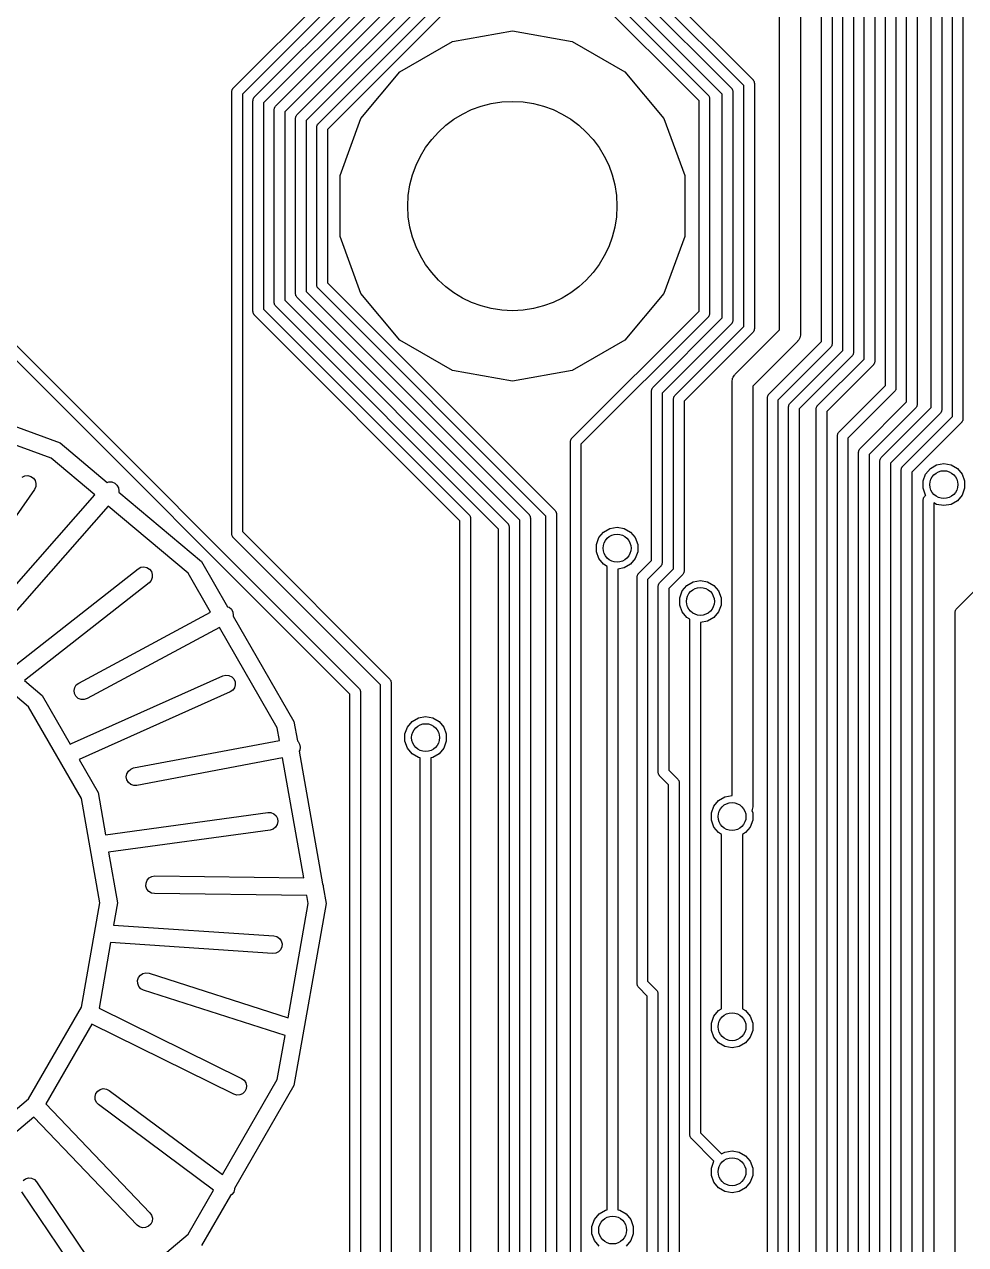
# Model space of a CAD drawing. Extents: x 0 to 100, y -163 to 0.
# Drawn here: x 40.5 to 54, y -67.39 to -49.9 of the extents above; entities that cross this region are included whole.
import ezdxf

# ---------------------------------------------------------------- set-up
doc = ezdxf.new("R2010")
doc.units = 0
doc.header["$MEASUREMENT"] = 0
doc.layers.add('BLACK', color=7, linetype='CONTINUOUS')

msp = doc.modelspace()

# ---------------------------------------------------------------- linework, layer by layer
at = {"layer": 'Black'}
for p, q in [((52.2398, -54.5688), (52.2398, -20.6536)), ((52.3922, -20.6852), (52.3922, -54.6004)), ((52.5449, -54.6953), (52.5449, -20.7801)), ((52.6973, -20.8117), (52.6973, -54.7269)), ((52.85, -55.075), (52.85, -20.9066)), ((53.0024, -20.9382), (53.0024, -55.1066)), ((51.9347, -54.4423), (51.9347, -21.1049)), ((52.0871, -21.0733), (52.0871, -54.4739)), ((53.1551, -55.3086), (53.1551, -21.3495)), ((53.3075, -21.3811), (53.3075, -55.3402)), ((53.5058, -55.3895), (53.5058, -24.7821)), ((53.6582, -24.8137), (53.6582, -55.4211)), ((53.811, -55.5159), (53.811, -35.756)), ((53.9634, -35.7876), (53.9634, -55.5475)), ((51.332, -54.2753), (51.332, -47.4112)), ((51.632, -47.4112), (51.632, -54.3374)), ((43.4968, -50.8098), (46.325, -47.9816)), ((46.4551, -48.0671), (43.6269, -50.8953)), ((43.8019, -50.9363), (46.7634, -47.9748)), ((46.8935, -48.0603), (43.932, -51.0218)), ((44.107, -51.0628), (47.0685, -48.1013)), ((47.1986, -48.1868), (44.2371, -51.1483)), ((44.4121, -51.1893), (47.3736, -48.2278)), ((47.5037, -48.3133), (44.5422, -51.2748)), ((44.7172, -51.3158), (47.6787, -48.3543)), ((47.8088, -48.4398), (44.8473, -51.4013)), ((48.1362, -48.7376), (50.3072, -50.9086)), ((50.5115, -50.8969), (48.3377, -48.7231)), ((48.4678, -48.6376), (50.6416, -50.8114)), ((50.8184, -50.7721), (48.7687, -48.7224)), ((48.8988, -48.6369), (50.9485, -50.6866)), ((50.1771, -50.9941), (48.0061, -48.8231)), ((35.1945, -49.3063), (45.2981, -59.4099)), ((45.168, -59.4954), (35.0836, -49.4109)), ((46.6417, -50.1418), (47.5, -49.9904)), ((47.5, -49.9904), (48.3583, -50.1418)), ((45.8869, -50.5776), (46.6417, -50.1418)), ((48.3583, -50.1418), (49.1131, -50.5776)), ((45.3267, -51.2452), (45.8869, -50.5776)), ((49.1131, -50.5776), (49.6733, -51.2452)), ((50.9485, -50.6866), (50.9504, -50.6894)), ((50.9504, -50.6894), (50.953, -50.6915)), ((50.953, -50.6915), (50.958, -50.7001)), ((50.958, -50.7001), (50.9637, -50.7083)), ((50.9637, -50.7083), (50.9645, -50.7115)), ((50.9645, -50.7115), (50.9662, -50.7144)), ((50.9662, -50.7144), (50.9679, -50.7242)), ((50.9679, -50.7242), (50.9705, -50.7339)), ((43.4745, -50.8637), (43.4751, -50.8604)), ((43.4745, -57.1971), (43.4745, -50.8637)), ((43.4748, -50.8571), (43.4774, -50.8474)), ((43.4751, -50.8604), (43.4748, -50.8571)), ((43.4774, -50.8474), (43.4791, -50.8376)), ((43.4791, -50.8376), (43.4808, -50.8347)), ((43.4808, -50.8347), (43.4816, -50.8315)), ((43.4816, -50.8315), (43.4874, -50.8233)), ((43.4874, -50.8233), (43.4923, -50.8147)), ((43.4923, -50.8147), (43.4949, -50.8126)), ((43.4949, -50.8126), (43.4968, -50.8098)), ((43.6269, -50.8953), (43.6269, -57.1655)), ((50.5115, -54.1032), (50.5115, -50.8969)), ((50.6416, -50.8114), (50.6435, -50.8142)), ((50.6435, -50.8142), (50.6461, -50.8163)), ((50.6461, -50.8163), (50.651, -50.8249)), ((50.651, -50.8249), (50.6568, -50.8331)), ((50.6568, -50.8331), (50.6576, -50.8363)), ((50.6576, -50.8363), (50.6593, -50.8392)), ((50.6593, -50.8392), (50.661, -50.849)), ((50.661, -50.849), (50.6636, -50.8587)), ((50.6636, -50.8587), (50.6633, -50.862)), ((50.6633, -50.862), (50.6639, -50.8653)), ((50.6639, -50.8653), (50.6639, -54.1348)), ((50.8184, -54.2279), (50.8184, -50.7721)), ((50.9705, -50.7339), (50.9702, -50.7372)), ((50.9702, -50.7372), (50.9708, -50.7405)), ((50.9708, -50.7405), (50.9708, -54.2595)), ((43.7796, -50.9902), (43.7802, -50.9869)), ((43.7796, -54.0098), (43.7796, -50.9902)), ((43.7799, -50.9836), (43.7825, -50.9739)), ((43.7802, -50.9869), (43.7799, -50.9836)), ((43.7825, -50.9739), (43.7842, -50.9641)), ((43.7842, -50.9641), (43.7859, -50.9612)), ((43.7859, -50.9612), (43.7867, -50.958)), ((43.7867, -50.958), (43.7925, -50.9498)), ((43.7925, -50.9498), (43.7974, -50.9412)), ((43.7974, -50.9412), (43.8, -50.9391)), ((43.8, -50.9391), (43.8019, -50.9363)), ((43.932, -51.0218), (43.932, -53.9782)), ((44.0918, -51.0845), (44.0976, -51.0763)), ((44.0976, -51.0763), (44.1025, -51.0677)), ((44.1025, -51.0677), (44.1051, -51.0656)), ((44.1051, -51.0656), (44.107, -51.0628)), ((50.1771, -54.006), (50.1771, -50.9941)), ((50.3072, -50.9086), (50.3091, -50.9114)), ((50.3091, -50.9114), (50.3117, -50.9135)), ((50.3117, -50.9135), (50.3167, -50.9221)), ((50.3167, -50.9221), (50.3224, -50.9303)), ((50.3224, -50.9303), (50.3232, -50.9335)), ((50.3232, -50.9335), (50.3249, -50.9364)), ((50.3249, -50.9364), (50.3266, -50.9462)), ((50.3266, -50.9462), (50.3292, -50.9559)), ((50.3292, -50.9559), (50.3289, -50.9592)), ((50.3289, -50.9592), (50.3295, -50.9625)), ((50.3295, -50.9625), (50.3295, -54.0376)), ((44.0847, -51.1167), (44.0853, -51.1134)), ((44.0847, -53.8833), (44.0847, -51.1167)), ((44.085, -51.1101), (44.0876, -51.1004)), ((44.0853, -51.1134), (44.085, -51.1101)), ((44.0876, -51.1004), (44.0893, -51.0906)), ((44.0893, -51.0906), (44.091, -51.0877)), ((44.091, -51.0877), (44.0918, -51.0845)), ((44.2371, -51.1483), (44.2371, -53.8517)), ((44.3898, -51.2432), (44.3904, -51.2399)), ((44.3898, -53.7567), (44.3898, -51.2432)), ((44.3901, -51.2366), (44.3927, -51.2269)), ((44.3904, -51.2399), (44.3901, -51.2366)), ((44.3927, -51.2269), (44.3944, -51.2171)), ((44.3944, -51.2171), (44.3961, -51.2142)), ((44.3961, -51.2142), (44.3969, -51.211)), ((44.3969, -51.211), (44.4027, -51.2028)), ((44.4027, -51.2028), (44.4076, -51.1942)), ((44.4076, -51.1942), (44.4102, -51.1921)), ((44.4102, -51.1921), (44.4121, -51.1893)), ((45.0286, -52.0642), (45.3267, -51.2452)), ((49.6733, -51.2452), (49.9714, -52.0642)), ((44.5422, -51.2748), (44.5422, -53.7251)), ((44.6949, -51.3697), (44.6955, -51.3664)), ((44.6949, -53.6303), (44.6949, -51.3697)), ((44.6952, -51.3631), (44.6978, -51.3534)), ((44.6955, -51.3664), (44.6952, -51.3631)), ((44.6978, -51.3534), (44.6995, -51.3436)), ((44.6995, -51.3436), (44.7012, -51.3407)), ((44.7012, -51.3407), (44.702, -51.3375)), ((44.702, -51.3375), (44.7078, -51.3293)), ((44.7078, -51.3293), (44.7127, -51.3207)), ((44.7127, -51.3207), (44.7153, -51.3186)), ((44.7153, -51.3186), (44.7172, -51.3158)), ((44.8473, -51.4013), (44.8473, -53.5987)), ((45.0286, -52.9358), (45.0286, -52.0642)), ((49.9714, -52.0642), (49.9714, -52.9358)), ((45.3267, -53.7548), (45.0286, -52.9358)), ((49.9714, -52.9358), (49.6733, -53.7548)), ((44.6955, -53.6336), (44.6949, -53.6303)), ((44.6952, -53.6369), (44.6955, -53.6336)), ((44.6978, -53.6466), (44.6952, -53.6369)), ((44.6995, -53.6564), (44.6978, -53.6466)), ((44.7012, -53.6593), (44.6995, -53.6564)), ((44.702, -53.6625), (44.7012, -53.6593)), ((44.7078, -53.6707), (44.702, -53.6625)), ((44.7127, -53.6793), (44.7078, -53.6707)), ((44.7153, -53.6814), (44.7127, -53.6793)), ((44.7172, -53.6842), (44.7153, -53.6814)), ((47.9806, -56.9476), (44.7172, -53.6842)), ((44.8473, -53.5987), (48.1106, -56.862)), ((44.2371, -53.8517), (47.4307, -57.0453)), ((44.3904, -53.76), (44.3898, -53.7567)), ((44.3901, -53.7633), (44.3904, -53.76)), ((44.3927, -53.773), (44.3901, -53.7633)), ((44.3944, -53.7828), (44.3927, -53.773)), ((44.3961, -53.7857), (44.3944, -53.7828)), ((44.3969, -53.7889), (44.3961, -53.7857)), ((44.4027, -53.7971), (44.3969, -53.7889)), ((44.4076, -53.8057), (44.4027, -53.7971)), ((44.4102, -53.8078), (44.4076, -53.8057)), ((44.4121, -53.8106), (44.4102, -53.8078)), ((47.6058, -57.0043), (44.4121, -53.8106)), ((44.5422, -53.7251), (47.7359, -56.9188)), ((45.8869, -54.4224), (45.3267, -53.7548)), ((49.6733, -53.7548), (49.1131, -54.4224)), ((43.7802, -54.0131), (43.7796, -54.0098)), ((43.7799, -54.0164), (43.7802, -54.0131)), ((43.7825, -54.0261), (43.7799, -54.0164)), ((43.7842, -54.0359), (43.7825, -54.0261)), ((43.7859, -54.0388), (43.7842, -54.0359)), ((43.7867, -54.042), (43.7859, -54.0388)), ((43.7925, -54.0502), (43.7867, -54.042)), ((43.7974, -54.0588), (43.7925, -54.0502)), ((43.932, -53.9782), (46.8789, -56.9251)), ((44.0853, -53.8866), (44.0847, -53.8833)), ((44.085, -53.8899), (44.0853, -53.8866)), ((44.0876, -53.8996), (44.085, -53.8899)), ((44.0893, -53.9094), (44.0876, -53.8996)), ((44.091, -53.9123), (44.0893, -53.9094)), ((44.0918, -53.9155), (44.091, -53.9123)), ((44.0976, -53.9237), (44.0918, -53.9155)), ((44.1025, -53.9323), (44.0976, -53.9237)), ((44.1051, -53.9344), (44.1025, -53.9323)), ((44.107, -53.9372), (44.1051, -53.9344)), ((47.3006, -57.1308), (44.107, -53.9372)), ((48.354, -55.8291), (50.1771, -54.006)), ((50.3292, -54.0442), (50.3266, -54.0539)), ((50.3295, -54.0376), (50.3289, -54.0409)), ((50.3289, -54.0409), (50.3292, -54.0442)), ((43.8, -54.0609), (43.7974, -54.0588)), ((43.8019, -54.0637), (43.8, -54.0609)), ((46.7488, -57.0106), (43.8019, -54.0637)), ((50.3072, -54.0915), (48.4841, -55.9146)), ((49.5183, -55.0964), (50.5115, -54.1032)), ((50.6416, -54.1887), (49.6484, -55.1819)), ((50.3091, -54.0887), (50.3072, -54.0915)), ((50.3117, -54.0866), (50.3091, -54.0887)), ((50.3166, -54.078), (50.3117, -54.0866)), ((50.3224, -54.0698), (50.3166, -54.078)), ((50.3232, -54.0666), (50.3224, -54.0698)), ((50.3249, -54.0637), (50.3232, -54.0666)), ((50.3266, -54.0539), (50.3249, -54.0637)), ((50.6435, -54.1859), (50.6416, -54.1887)), ((50.6461, -54.1838), (50.6435, -54.1859)), ((50.651, -54.1752), (50.6461, -54.1838)), ((50.6568, -54.167), (50.651, -54.1752)), ((50.6576, -54.1638), (50.6568, -54.167)), ((50.6593, -54.1609), (50.6576, -54.1638)), ((50.661, -54.1511), (50.6593, -54.1609)), ((50.6636, -54.1414), (50.661, -54.1511)), ((50.6639, -54.1348), (50.6633, -54.1381)), ((50.6633, -54.1381), (50.6636, -54.1414)), ((49.8333, -55.213), (50.8184, -54.2279)), ((50.9485, -54.3134), (49.9634, -55.2985)), ((50.6947, -54.9125), (51.332, -54.2753)), ((50.9504, -54.3106), (50.9485, -54.3134)), ((50.953, -54.3085), (50.9504, -54.3106)), ((50.9579, -54.2999), (50.953, -54.3085)), ((50.9637, -54.2917), (50.9579, -54.2999)), ((50.9645, -54.2885), (50.9637, -54.2917)), ((50.9662, -54.2856), (50.9645, -54.2885)), ((50.9679, -54.2758), (50.9662, -54.2856)), ((50.9705, -54.2661), (50.9679, -54.2758)), ((50.9708, -54.2595), (50.9702, -54.2628)), ((50.9702, -54.2628), (50.9705, -54.2661)), ((51.6179, -54.4008), (51.6067, -54.4168)), ((51.6197, -54.3944), (51.6179, -54.4008)), ((51.623, -54.3887), (51.6197, -54.3944)), ((51.6264, -54.3694), (51.623, -54.3887)), ((51.6314, -54.3505), (51.6264, -54.3694)), ((51.632, -54.3374), (51.6309, -54.3439)), ((51.6309, -54.3439), (51.6314, -54.3505)), ((46.6417, -54.8582), (45.8869, -54.4224)), ((49.1131, -54.4224), (48.3583, -54.8582)), ((51.5881, -54.4435), (50.9508, -55.0807)), ((51.1797, -55.1973), (51.9347, -54.4423)), ((52.0648, -54.5278), (51.3098, -55.2828)), ((51.4848, -55.3238), (52.2398, -54.5688)), ((51.5919, -54.4381), (51.5881, -54.4435)), ((51.5969, -54.4338), (51.5919, -54.4381)), ((51.6067, -54.4168), (51.5969, -54.4338)), ((52.0667, -54.525), (52.0648, -54.5278)), ((52.0693, -54.5229), (52.0667, -54.525)), ((52.0742, -54.5143), (52.0693, -54.5229)), ((52.08, -54.5061), (52.0742, -54.5143)), ((52.0808, -54.5029), (52.08, -54.5061)), ((52.0825, -54.5), (52.0808, -54.5029)), ((52.0842, -54.4902), (52.0825, -54.5)), ((52.0868, -54.4805), (52.0842, -54.4902)), ((52.0871, -54.4739), (52.0865, -54.4772)), ((52.0865, -54.4772), (52.0868, -54.4805)), ((52.3699, -54.6543), (51.6149, -55.4093)), ((51.8787, -55.3615), (52.5449, -54.6953)), ((52.3718, -54.6515), (52.3699, -54.6543)), ((52.3744, -54.6494), (52.3718, -54.6515)), ((52.3793, -54.6408), (52.3744, -54.6494)), ((52.3851, -54.6326), (52.3793, -54.6408)), ((52.3859, -54.6294), (52.3851, -54.6326)), ((52.3876, -54.6265), (52.3859, -54.6294)), ((52.3893, -54.6167), (52.3876, -54.6265)), ((52.3919, -54.607), (52.3893, -54.6167)), ((52.3922, -54.6004), (52.3916, -54.6037)), ((52.3916, -54.6037), (52.3919, -54.607)), ((52.6944, -54.7432), (52.6927, -54.753)), ((52.697, -54.7335), (52.6944, -54.7432)), ((52.6973, -54.7269), (52.6967, -54.7302)), ((52.6967, -54.7302), (52.697, -54.7335)), ((47.5, -55.0095), (46.6417, -54.8582)), ((48.3583, -54.8582), (47.5, -55.0095)), ((50.6761, -54.9392), (50.6859, -54.9222)), ((50.6859, -54.9222), (50.6909, -54.9179)), ((50.6909, -54.9179), (50.6947, -54.9125)), ((52.675, -54.7808), (52.0088, -55.447)), ((52.6769, -54.778), (52.675, -54.7808)), ((52.6795, -54.7759), (52.6769, -54.778)), ((52.6844, -54.7673), (52.6795, -54.7759)), ((52.6902, -54.7591), (52.6844, -54.7673)), ((52.691, -54.7559), (52.6902, -54.7591)), ((52.6927, -54.753), (52.691, -54.7559)), ((49.5089, -55.1099), (49.5138, -55.1013)), ((49.5138, -55.1013), (49.5164, -55.0992)), ((49.5164, -55.0992), (49.5183, -55.0964)), ((50.6508, -55.0186), (50.6519, -55.0121)), ((50.6508, -60.951), (50.6508, -55.0186)), ((50.6514, -55.0055), (50.6564, -54.9866)), ((50.6519, -55.0121), (50.6514, -55.0055)), ((50.6564, -54.9866), (50.6598, -54.9673)), ((50.6598, -54.9673), (50.6631, -54.9616)), ((50.6631, -54.9616), (50.6649, -54.9552)), ((50.6649, -54.9552), (50.6761, -54.9392)), ((50.9508, -55.0807), (50.9508, -61.1021)), ((52.1838, -55.7412), (52.85, -55.075)), ((49.496, -55.1503), (49.4966, -55.147)), ((49.496, -57.5831), (49.496, -55.1503)), ((49.4963, -55.1437), (49.4989, -55.134)), ((49.4966, -55.147), (49.4963, -55.1437)), ((49.4989, -55.134), (49.5006, -55.1242)), ((49.5006, -55.1242), (49.5023, -55.1213)), ((49.5023, -55.1213), (49.5031, -55.1181)), ((49.5031, -55.1181), (49.5089, -55.1099)), ((49.6484, -55.1819), (49.6484, -57.6147)), ((49.811, -55.2669), (49.8116, -55.2636)), ((49.811, -57.6997), (49.811, -55.2669)), ((49.8113, -55.2603), (49.8139, -55.2506)), ((49.8116, -55.2636), (49.8113, -55.2603)), ((49.8139, -55.2506), (49.8156, -55.2408)), ((49.8156, -55.2408), (49.8173, -55.2379)), ((49.8173, -55.2379), (49.8181, -55.2347)), ((49.8181, -55.2347), (49.8239, -55.2265)), ((49.8239, -55.2265), (49.8288, -55.2179)), ((49.8288, -55.2179), (49.8314, -55.2158)), ((49.8314, -55.2158), (49.8333, -55.213)), ((51.1574, -55.2512), (51.158, -55.2479)), ((51.1574, -69.1868), (51.1574, -55.2512)), ((51.1577, -55.2446), (51.1603, -55.2349)), ((51.158, -55.2479), (51.1577, -55.2446)), ((51.1603, -55.2349), (51.162, -55.2251)), ((51.162, -55.2251), (51.1637, -55.2222)), ((51.1637, -55.2222), (51.1645, -55.219)), ((51.1645, -55.219), (51.1703, -55.2108)), ((51.1703, -55.2108), (51.1752, -55.2022)), ((51.1752, -55.2022), (51.1778, -55.2001)), ((51.1778, -55.2001), (51.1797, -55.1973)), ((52.9801, -55.1605), (52.3139, -55.8267)), ((52.982, -55.1577), (52.9801, -55.1605)), ((52.9846, -55.1556), (52.982, -55.1577)), ((52.9895, -55.147), (52.9846, -55.1556)), ((52.9953, -55.1388), (52.9895, -55.147)), ((52.9961, -55.1356), (52.9953, -55.1388)), ((52.9978, -55.1327), (52.9961, -55.1356)), ((52.9995, -55.1229), (52.9978, -55.1327)), ((53.0021, -55.1132), (52.9995, -55.1229)), ((53.0024, -55.1066), (53.0018, -55.1099)), ((53.0018, -55.1099), (53.0021, -55.1132)), ((39.6488, -55.3981), (41.0135, -55.8948)), ((49.9634, -55.2985), (49.9634, -57.7313)), ((51.3098, -55.2828), (51.3098, -69.2184)), ((51.4625, -55.3777), (51.4631, -55.3744)), ((51.4625, -69.3824), (51.4625, -55.3777)), ((51.4628, -55.3711), (51.4654, -55.3614)), ((51.4631, -55.3744), (51.4628, -55.3711)), ((51.4654, -55.3614), (51.4671, -55.3516)), ((51.4671, -55.3516), (51.4688, -55.3487)), ((51.4688, -55.3487), (51.4696, -55.3455)), ((51.4696, -55.3455), (51.4754, -55.3373)), ((51.4754, -55.3373), (51.4803, -55.3287)), ((51.4803, -55.3287), (51.4829, -55.3266)), ((51.4829, -55.3266), (51.4848, -55.3238)), ((51.6149, -55.4093), (51.6149, -69.4139)), ((51.8564, -55.4154), (51.857, -55.4121)), ((51.8564, -77.4293), (51.8564, -55.4154)), ((51.8567, -55.4088), (51.8593, -55.3991)), ((51.857, -55.4121), (51.8567, -55.4088)), ((51.8593, -55.3991), (51.861, -55.3893)), ((51.861, -55.3893), (51.8627, -55.3864)), ((51.8627, -55.3864), (51.8635, -55.3832)), ((51.8635, -55.3832), (51.8693, -55.375)), ((51.8693, -55.375), (51.8742, -55.3664)), ((51.8742, -55.3664), (51.8768, -55.3643)), ((51.8768, -55.3643), (51.8787, -55.3615)), ((52.0088, -55.447), (52.0088, -77.4609)), ((52.4889, -55.9748), (53.1551, -55.3086)), ((53.2852, -55.3941), (52.619, -56.0603)), ((52.794, -56.1013), (53.5058, -55.3895)), ((53.2871, -55.3913), (53.2852, -55.3941)), ((53.2897, -55.3892), (53.2871, -55.3913)), ((53.2946, -55.3806), (53.2897, -55.3892)), ((53.3004, -55.3724), (53.2946, -55.3806)), ((53.3012, -55.3692), (53.3004, -55.3724)), ((53.3029, -55.3663), (53.3012, -55.3692)), ((53.3046, -55.3565), (53.3029, -55.3663)), ((53.3072, -55.3468), (53.3046, -55.3565)), ((53.3075, -55.3402), (53.3069, -55.3435)), ((53.3069, -55.3435), (53.3072, -55.3468)), ((53.6519, -55.4501), (53.6511, -55.4533)), ((53.6536, -55.4472), (53.6519, -55.4501)), ((53.6553, -55.4374), (53.6536, -55.4472)), ((53.6579, -55.4277), (53.6553, -55.4374)), ((53.6582, -55.4211), (53.6576, -55.4244)), ((53.6576, -55.4244), (53.6579, -55.4277)), ((53.6359, -55.475), (52.9241, -56.1868)), ((53.0991, -56.2278), (53.811, -55.5159)), ((53.9411, -55.6014), (53.2292, -56.3133)), ((53.6378, -55.4722), (53.6359, -55.475)), ((53.6404, -55.4701), (53.6378, -55.4722)), ((53.6454, -55.4615), (53.6404, -55.4701)), ((53.6511, -55.4533), (53.6454, -55.4615)), ((53.943, -55.5986), (53.9411, -55.6014)), ((53.9456, -55.5965), (53.943, -55.5986)), ((53.9506, -55.5879), (53.9456, -55.5965)), ((53.9563, -55.5797), (53.9506, -55.5879)), ((53.9571, -55.5765), (53.9563, -55.5797)), ((53.9588, -55.5736), (53.9571, -55.5765)), ((53.9605, -55.5638), (53.9588, -55.5736)), ((53.9631, -55.5541), (53.9605, -55.5638)), ((53.9634, -55.5475), (53.9628, -55.5508)), ((53.9628, -55.5508), (53.9631, -55.5541)), ((40.8865, -56.1148), (39.6, -55.6465)), ((52.1615, -55.7951), (52.1621, -55.7918)), ((52.1615, -77.5558), (52.1615, -55.7951)), ((52.1618, -55.7885), (52.1644, -55.7788)), ((52.1621, -55.7918), (52.1618, -55.7885)), ((52.1644, -55.7788), (52.1661, -55.769)), ((52.1661, -55.769), (52.1678, -55.7661)), ((52.1678, -55.7661), (52.1686, -55.7629)), ((52.1686, -55.7629), (52.1744, -55.7547)), ((52.1744, -55.7547), (52.1793, -55.7461)), ((52.1793, -55.7461), (52.1819, -55.744)), ((52.1819, -55.744), (52.1838, -55.7412)), ((41.0135, -55.8948), (41.6892, -56.4618)), ((48.3317, -55.883), (48.3323, -55.8797)), ((48.3317, -72.3364), (48.3317, -55.883)), ((48.332, -55.8764), (48.3346, -55.8667)), ((48.3323, -55.8797), (48.332, -55.8764)), ((48.3346, -55.8667), (48.3363, -55.8569)), ((48.3363, -55.8569), (48.338, -55.854)), ((48.338, -55.854), (48.3388, -55.8508)), ((48.3388, -55.8508), (48.3446, -55.8426)), ((48.3446, -55.8426), (48.3495, -55.834)), ((48.3495, -55.834), (48.3521, -55.8319)), ((48.3521, -55.8319), (48.354, -55.8291)), ((48.4841, -55.9146), (48.4841, -72.3048)), ((52.3139, -55.8267), (52.3139, -77.5874)), ((52.487, -55.9776), (52.4889, -55.9748)), ((53.8718, -58.2734), (56.171, -55.9742)), ((41.5102, -56.6381), (40.8865, -56.1148)), ((52.4666, -56.0287), (52.4672, -56.0254)), ((52.4666, -78.0299), (52.4666, -56.0287)), ((52.4669, -56.0221), (52.4695, -56.0124)), ((52.4672, -56.0254), (52.4669, -56.0221)), ((52.4695, -56.0124), (52.4712, -56.0026)), ((52.4712, -56.0026), (52.4729, -55.9997)), ((52.4729, -55.9997), (52.4737, -55.9965)), ((52.4737, -55.9965), (52.4795, -55.9883)), ((52.4795, -55.9883), (52.4844, -55.9797)), ((52.4844, -55.9797), (52.487, -55.9776)), ((52.619, -56.0603), (52.619, -78.0615)), ((52.772, -56.1486), (52.7746, -56.1389)), ((52.7723, -56.1519), (52.772, -56.1486)), ((52.7746, -56.1389), (52.7763, -56.1291)), ((52.7763, -56.1291), (52.778, -56.1262)), ((52.778, -56.1262), (52.7788, -56.123)), ((52.7788, -56.123), (52.7846, -56.1148)), ((52.7846, -56.1148), (52.7895, -56.1062)), ((52.7895, -56.1062), (52.7921, -56.1041)), ((52.7921, -56.1041), (52.794, -56.1013)), ((52.7717, -56.1552), (52.7723, -56.1519)), ((52.7717, -78.4795), (52.7717, -56.1552)), ((52.9241, -56.1868), (52.9241, -78.5111)), ((53.0768, -56.2817), (53.0774, -56.2784)), ((53.0768, -78.6115), (53.0768, -56.2817)), ((53.0771, -56.2751), (53.0797, -56.2654)), ((53.0774, -56.2784), (53.0771, -56.2751)), ((53.0797, -56.2654), (53.0814, -56.2556)), ((53.0814, -56.2556), (53.0831, -56.2527)), ((53.0831, -56.2527), (53.0839, -56.2495)), ((53.0839, -56.2495), (53.0897, -56.2413)), ((53.0897, -56.2413), (53.0946, -56.2327)), ((53.0946, -56.2327), (53.0972, -56.2306)), ((53.0972, -56.2306), (53.0991, -56.2278)), ((53.2292, -56.3133), (53.2292, -78.6431)), ((53.428, -56.3433), (53.4952, -56.2632)), ((53.4952, -56.2632), (53.5858, -56.2109)), ((53.5858, -56.2109), (53.6888, -56.1928)), ((53.6888, -56.1928), (53.7918, -56.2109)), ((53.7918, -56.2109), (53.8824, -56.2632)), ((53.8824, -56.2632), (53.9496, -56.3433)), ((40.4673, -56.3859), (40.5072, -56.3673)), ((40.5072, -56.3673), (40.5512, -56.3635)), ((40.5512, -56.3635), (40.5938, -56.3749)), ((40.5938, -56.3749), (40.6299, -56.4003)), ((40.6299, -56.4003), (40.6551, -56.4364)), ((40.6551, -56.4364), (40.6665, -56.479)), ((40.6665, -56.479), (40.6626, -56.523)), ((41.6892, -56.4618), (41.7106, -56.4545)), ((41.7106, -56.4545), (41.7547, -56.4554)), ((41.7547, -56.4554), (41.7958, -56.4714)), ((41.7958, -56.4714), (41.829, -56.5005)), ((41.829, -56.5005), (41.8502, -56.5391)), ((53.3922, -56.4416), (53.428, -56.3433)), ((53.3922, -56.5462), (53.3922, -56.4416)), ((53.9496, -56.3433), (53.9854, -56.4416)), ((53.9854, -56.4416), (53.9854, -56.5462)), ((40.644, -56.5629), (39.3431, -58.4172)), ((40.0745, -58.2763), (41.5102, -56.6381)), ((40.6626, -56.523), (40.644, -56.5629)), ((41.8502, -56.5391), (41.857, -56.5827)), ((41.857, -56.5827), (41.8536, -56.5997)), ((41.8536, -56.5997), (43.0426, -57.5975)), ((53.428, -56.6445), (53.3922, -56.5462)), ((53.3989, -56.6825), (53.4047, -56.6743)), ((53.4047, -56.6743), (53.4096, -56.6657)), ((53.4096, -56.6657), (53.4122, -56.6636)), ((53.4122, -56.6636), (53.4141, -56.6608)), ((53.4141, -56.6608), (53.4291, -56.6458)), ((53.4291, -56.6458), (53.428, -56.6445)), ((53.9496, -56.6445), (53.8824, -56.7246)), ((53.9854, -56.5462), (53.9496, -56.6445)), ((41.7048, -56.8014), (40.2655, -58.4437)), ((42.848, -57.7607), (41.7048, -56.8014)), ((53.3918, -56.7147), (53.3924, -56.7114)), ((53.3918, -79.3025), (53.3918, -56.7147)), ((53.3921, -56.7081), (53.3947, -56.6984)), ((53.3924, -56.7114), (53.3921, -56.7081)), ((53.3947, -56.6984), (53.3964, -56.6886)), ((53.3964, -56.6886), (53.3981, -56.6857)), ((53.3981, -56.6857), (53.3989, -56.6825)), ((53.5858, -56.7769), (53.5442, -56.7529)), ((53.5442, -56.7529), (53.5442, -79.3341)), ((53.6888, -56.795), (53.5858, -56.7769)), ((53.7918, -56.7769), (53.6888, -56.795)), ((53.8824, -56.7246), (53.7918, -56.7769)), ((46.7488, -72.8192), (46.7488, -57.0106)), ((46.8789, -56.9251), (46.8808, -56.9279)), ((46.8808, -56.9279), (46.8834, -56.93)), ((46.8834, -56.93), (46.8883, -56.9386)), ((46.8883, -56.9386), (46.8941, -56.9468)), ((46.8941, -56.9468), (46.8949, -56.95)), ((46.8949, -56.95), (46.8966, -56.9529)), ((46.8966, -56.9529), (46.8983, -56.9627)), ((46.8983, -56.9627), (46.9009, -56.9724)), ((46.9009, -56.9724), (46.9006, -56.9757)), ((46.9006, -56.9757), (46.9012, -56.979)), ((46.9012, -56.979), (46.9012, -72.8192)), ((47.6058, -73.4301), (47.6058, -57.0043)), ((47.7359, -56.9188), (47.7378, -56.9216)), ((47.7378, -56.9216), (47.7404, -56.9237)), ((47.7404, -56.9237), (47.7453, -56.9323)), ((47.7453, -56.9323), (47.7511, -56.9405)), ((47.7511, -56.9405), (47.7519, -56.9437)), ((47.7519, -56.9437), (47.7536, -56.9466)), ((47.7536, -56.9466), (47.7553, -56.9564)), ((47.7553, -56.9564), (47.7579, -56.9661)), ((47.7579, -56.9661), (47.7576, -56.9694)), ((47.7576, -56.9694), (47.7582, -56.9727)), ((47.7582, -56.9727), (47.7582, -73.3985)), ((47.9806, -72.8702), (47.9806, -56.9476)), ((48.1106, -56.862), (48.1124, -56.8646)), ((48.1124, -56.8646), (48.1152, -56.8669)), ((48.1152, -56.8669), (48.1185, -56.8727)), ((48.1185, -56.8727), (48.1228, -56.8778)), ((48.1228, -56.8778), (48.124, -56.8812)), ((48.124, -56.8812), (48.1258, -56.8837)), ((48.1258, -56.8837), (48.1265, -56.8866)), ((48.1265, -56.8866), (48.1284, -56.8898)), ((48.1284, -56.8898), (48.1296, -56.8964)), ((48.1296, -56.8964), (48.1318, -56.9027)), ((48.1318, -56.9027), (48.1318, -56.9064)), ((48.1318, -56.9064), (48.1326, -56.9093)), ((48.1326, -56.9093), (48.1324, -56.9122)), ((48.1324, -56.9122), (48.133, -56.9159)), ((48.133, -56.9159), (48.133, -72.7564)), ((43.4751, -57.2004), (43.4745, -57.1971)), ((43.4748, -57.2037), (43.4751, -57.2004)), ((43.6269, -57.1655), (45.7398, -59.2784)), ((47.3006, -73.5393), (47.3006, -57.1308)), ((47.4307, -57.0453), (47.4326, -57.0481)), ((47.4326, -57.0481), (47.4352, -57.0502)), ((47.4352, -57.0502), (47.4401, -57.0588)), ((47.4401, -57.0588), (47.4459, -57.067)), ((47.4459, -57.067), (47.4467, -57.0702)), ((47.4467, -57.0702), (47.4484, -57.0731)), ((47.4484, -57.0731), (47.4501, -57.0829)), ((47.4501, -57.0829), (47.4527, -57.0926)), ((47.4527, -57.0926), (47.4524, -57.0959)), ((47.4524, -57.0959), (47.453, -57.0992)), ((47.453, -57.0992), (47.453, -73.566)), ((48.7417, -57.2539), (48.8089, -57.1738)), ((48.8089, -57.1738), (48.8995, -57.1215)), ((48.8995, -57.1215), (49.0025, -57.1034)), ((49.0025, -57.1034), (49.1055, -57.1215)), ((49.1055, -57.1215), (49.1961, -57.1738)), ((49.1961, -57.1738), (49.2633, -57.2539)), ((43.4774, -57.2134), (43.4748, -57.2037)), ((43.4791, -57.2232), (43.4774, -57.2134)), ((43.4808, -57.2261), (43.4791, -57.2232)), ((43.4816, -57.2293), (43.4808, -57.2261)), ((43.4874, -57.2375), (43.4816, -57.2293)), ((43.4923, -57.2461), (43.4874, -57.2375)), ((43.4949, -57.2482), (43.4923, -57.2461)), ((43.4968, -57.251), (43.4949, -57.2482)), ((45.6097, -59.3639), (43.4968, -57.251)), ((48.7059, -57.3522), (48.7417, -57.2539)), ((48.7059, -57.4568), (48.7059, -57.3522)), ((49.2633, -57.2539), (49.2991, -57.3522)), ((49.2991, -57.3522), (49.2991, -57.4568)), ((48.7417, -57.5551), (48.7059, -57.4568)), ((49.2991, -57.4568), (49.2633, -57.5551)), ((40.3115, -59.1301), (42.1315, -57.7001)), ((42.1315, -57.7001), (42.1704, -57.6793)), ((42.1704, -57.6793), (42.2141, -57.6731)), ((42.2141, -57.6731), (42.2573, -57.6821)), ((42.2573, -57.6821), (42.2947, -57.7054)), ((42.2947, -57.7054), (42.322, -57.7401)), ((43.0426, -57.5975), (43.4156, -58.2436)), ((48.8089, -57.6352), (48.7417, -57.5551)), ((48.8618, -57.6657), (48.8089, -57.6352)), ((48.8618, -66.8923), (48.8618, -57.6657)), ((49.1055, -57.6875), (49.0142, -57.7036)), ((49.0142, -57.7036), (49.0142, -66.8923)), ((49.1961, -57.6352), (49.1055, -57.6875)), ((49.2633, -57.5551), (49.1961, -57.6352)), ((49.3102, -57.7689), (49.496, -57.5831)), ((49.6261, -57.6686), (49.4403, -57.8544)), ((49.6153, -57.8954), (49.811, -57.6997)), ((49.628, -57.6658), (49.6261, -57.6686)), ((49.6306, -57.6637), (49.628, -57.6658)), ((49.6355, -57.6551), (49.6306, -57.6637)), ((49.6413, -57.6469), (49.6355, -57.6551)), ((49.6421, -57.6437), (49.6413, -57.6469)), ((49.6438, -57.6408), (49.6421, -57.6437)), ((49.6455, -57.631), (49.6438, -57.6408)), ((49.6481, -57.6213), (49.6455, -57.631)), ((49.6484, -57.6147), (49.6478, -57.618)), ((49.6478, -57.618), (49.6481, -57.6213)), ((42.2885, -57.8999), (40.5017, -59.3037)), ((42.3179, -57.867), (42.2885, -57.8999)), ((42.3343, -57.8261), (42.3179, -57.867)), ((42.322, -57.7401), (42.3357, -57.782)), ((42.3357, -57.782), (42.3343, -57.8261)), ((43.1721, -58.3221), (42.848, -57.7607)), ((49.2879, -57.8228), (49.2885, -57.8195)), ((49.2879, -63.6456), (49.2879, -57.8228)), ((49.2882, -57.8162), (49.2908, -57.8065)), ((49.2885, -57.8195), (49.2882, -57.8162)), ((49.2908, -57.8065), (49.2925, -57.7967)), ((49.2925, -57.7967), (49.2942, -57.7938)), ((49.2942, -57.7938), (49.295, -57.7906)), ((49.295, -57.7906), (49.3008, -57.7824)), ((49.3008, -57.7824), (49.3057, -57.7738)), ((49.3057, -57.7738), (49.3083, -57.7717)), ((49.3083, -57.7717), (49.3102, -57.7689)), ((49.4403, -57.8544), (49.4403, -63.614)), ((49.6059, -57.9089), (49.6108, -57.9003)), ((49.6108, -57.9003), (49.6134, -57.8982)), ((49.6134, -57.8982), (49.6153, -57.8954)), ((49.9411, -57.7852), (49.7454, -57.9809)), ((49.943, -57.7824), (49.9411, -57.7852)), ((49.9456, -57.7803), (49.943, -57.7824)), ((49.9506, -57.7717), (49.9456, -57.7803)), ((49.9563, -57.7635), (49.9506, -57.7717)), ((49.9571, -57.7603), (49.9563, -57.7635)), ((49.9588, -57.7574), (49.9571, -57.7603)), ((49.9605, -57.7476), (49.9588, -57.7574)), ((49.9631, -57.7379), (49.9605, -57.7476)), ((49.9634, -57.7313), (49.9628, -57.7346)), ((49.9628, -57.7346), (49.9631, -57.7379)), ((50.0045, -57.9377), (50.0951, -57.8854)), ((50.0951, -57.8854), (50.1981, -57.8673)), ((50.1981, -57.8673), (50.3011, -57.8854)), ((50.3011, -57.8854), (50.3917, -57.9377)), ((49.593, -57.9493), (49.5936, -57.946)), ((49.593, -60.6181), (49.593, -57.9493)), ((49.5933, -57.9427), (49.5959, -57.933)), ((49.5936, -57.946), (49.5933, -57.9427)), ((49.5959, -57.933), (49.5976, -57.9232)), ((49.5976, -57.9232), (49.5993, -57.9203)), ((49.5993, -57.9203), (49.6001, -57.9171)), ((49.6001, -57.9171), (49.6059, -57.9089)), ((49.7454, -57.9809), (49.7454, -60.5865)), ((49.9015, -58.1161), (49.9373, -58.0178)), ((49.9373, -58.0178), (50.0045, -57.9377)), ((50.3917, -57.9377), (50.4589, -58.0178)), ((50.4589, -58.0178), (50.4947, -58.1161)), ((43.4156, -58.2436), (43.4369, -58.252)), ((49.9015, -58.2207), (49.9015, -58.1161)), ((49.9373, -58.319), (49.9015, -58.2207)), ((50.4947, -58.2207), (50.4589, -58.319)), ((50.4947, -58.1161), (50.4947, -58.2207)), ((41.2799, -59.3381), (43.1721, -58.3221)), ((43.4369, -58.252), (43.4698, -58.2814)), ((43.4698, -58.2814), (43.4906, -58.3203)), ((43.4906, -58.3203), (43.4969, -58.3639)), ((43.4969, -58.3639), (43.4938, -58.3789)), ((43.4938, -58.3789), (44.367, -59.8914)), ((50.0045, -58.3991), (49.9373, -58.319)), ((50.0457, -58.4229), (50.0045, -58.3991)), ((50.0457, -65.8158), (50.0457, -58.4229)), ((50.3917, -58.3991), (50.3011, -58.4514)), ((50.4589, -58.319), (50.3917, -58.3991)), ((53.8495, -58.3273), (53.8501, -58.324)), ((53.8495, -71.2175), (53.8495, -58.3273)), ((53.8498, -58.3207), (53.8524, -58.311)), ((53.8501, -58.324), (53.8498, -58.3207)), ((53.8524, -58.311), (53.8541, -58.3012)), ((53.8541, -58.3012), (53.8558, -58.2983)), ((53.8558, -58.2983), (53.8566, -58.2951)), ((53.8566, -58.2951), (53.8624, -58.2869)), ((53.8624, -58.2869), (53.8673, -58.2783)), ((53.8673, -58.2783), (53.8699, -58.2762)), ((53.8699, -58.2762), (53.8718, -58.2734)), ((43.2992, -58.5422), (41.4001, -59.5619)), ((44.1284, -59.9783), (43.2992, -58.5422)), ((50.3011, -58.4514), (50.1981, -58.4695)), ((50.1981, -58.4695), (50.1981, -65.7842)), ((40.5599, -59.6791), (39.3965, -58.7029)), ((41.1782, -60.2041), (43.3482, -59.2341)), ((43.3482, -59.2341), (43.391, -59.2233)), ((43.391, -59.2233), (43.4348, -59.2279)), ((43.4348, -59.2279), (43.4745, -59.2471)), ((43.4745, -59.2471), (43.5052, -59.2788)), ((43.5052, -59.2788), (43.5232, -59.3191)), ((45.7398, -59.2784), (45.7417, -59.2812)), ((45.7417, -59.2812), (45.7443, -59.2833)), ((45.7443, -59.2833), (45.7492, -59.2919)), ((45.7492, -59.2919), (45.755, -59.3001)), ((40.5017, -59.3037), (40.7545, -59.5158)), ((41.2131, -59.4461), (41.2221, -59.4029)), ((41.2194, -59.4897), (41.2131, -59.4461)), ((41.2221, -59.4029), (41.2453, -59.3654)), ((41.2453, -59.3654), (41.2799, -59.3381)), ((43.4518, -59.4659), (41.2849, -60.4346)), ((43.4884, -59.4412), (43.4518, -59.4659)), ((43.5142, -59.4055), (43.4884, -59.4412)), ((43.5263, -59.3631), (43.5142, -59.4055)), ((43.5232, -59.3191), (43.5263, -59.3631)), ((45.2981, -59.4099), (45.3, -59.4127)), ((45.3, -59.4127), (45.3026, -59.4148)), ((45.3026, -59.4148), (45.3075, -59.4234)), ((45.3075, -59.4234), (45.3133, -59.4316)), ((45.3133, -59.4316), (45.3141, -59.4348)), ((45.3141, -59.4348), (45.3158, -59.4377)), ((45.3158, -59.4377), (45.3175, -59.4475)), ((45.3175, -59.4475), (45.3201, -59.4572)), ((45.3201, -59.4572), (45.3198, -59.4605)), ((45.3198, -59.4605), (45.3204, -59.4638)), ((45.3204, -59.4638), (45.3204, -71.0481)), ((45.6097, -70.8028), (45.6097, -59.3639)), ((45.755, -59.3001), (45.7558, -59.3033)), ((45.7558, -59.3033), (45.7575, -59.3062)), ((45.7575, -59.3062), (45.7592, -59.316)), ((45.7592, -59.316), (45.7618, -59.3257)), ((45.7618, -59.3257), (45.7615, -59.329)), ((45.7615, -59.329), (45.7621, -59.3323)), ((45.7621, -59.3323), (45.7621, -70.7712)), ((40.7545, -59.5158), (41.1592, -60.2169)), ((41.2402, -59.5286), (41.2194, -59.4897)), ((41.2731, -59.558), (41.2402, -59.5286)), ((41.3141, -59.5743), (41.2731, -59.558)), ((41.3582, -59.5757), (41.3141, -59.5743)), ((41.4001, -59.5619), (41.3582, -59.5757)), ((45.168, -71.0797), (45.168, -59.4954)), ((41.3193, -60.9943), (40.5599, -59.6791)), ((46.1525, -59.838), (46.2555, -59.8199)), ((46.2555, -59.8199), (46.3585, -59.838)), ((44.1608, -60.1625), (44.1284, -59.9783)), ((44.367, -59.8914), (44.4159, -60.1687)), ((45.9589, -60.0687), (45.9947, -59.9704)), ((45.9947, -59.9704), (46.0619, -59.8903)), ((46.0619, -59.8903), (46.1525, -59.838)), ((46.3585, -59.838), (46.4491, -59.8903)), ((46.4491, -59.8903), (46.5163, -59.9704)), ((46.5163, -59.9704), (46.5521, -60.0687)), ((42.0666, -60.5552), (44.1608, -60.1625)), ((44.4159, -60.1687), (44.4264, -60.1773)), ((45.9589, -60.1733), (45.9589, -60.0687)), ((45.9947, -60.2716), (45.9589, -60.1733)), ((46.5521, -60.1733), (46.5163, -60.2716)), ((46.5521, -60.0687), (46.5521, -60.1733)), ((41.1592, -60.2169), (41.1782, -60.2041)), ((44.4264, -60.1773), (44.4489, -60.2153)), ((44.4498, -60.3021), (44.4419, -60.3161)), ((44.4419, -60.3161), (44.7767, -62.2149)), ((44.4489, -60.2153), (44.457, -60.2586)), ((44.457, -60.2586), (44.4498, -60.3021)), ((46.0619, -60.3517), (45.9947, -60.2716)), ((46.5163, -60.2716), (46.4491, -60.3517)), ((41.2849, -60.4346), (41.558, -60.9075)), ((44.2049, -60.4127), (42.1134, -60.8048)), ((44.5079, -62.131), (44.2049, -60.4127)), ((46.1525, -60.404), (46.0619, -60.3517)), ((46.1793, -60.4087), (46.1525, -60.404)), ((46.1793, -73.3368), (46.1793, -60.4087)), ((46.3585, -60.404), (46.3317, -60.4087)), ((46.3317, -60.4087), (46.3317, -73.3368)), ((46.4491, -60.3517), (46.3585, -60.404)), ((41.963, -60.6814), (41.9702, -60.6379)), ((41.9711, -60.7247), (41.963, -60.6814)), ((41.9702, -60.6379), (41.9918, -60.5994)), ((41.9918, -60.5994), (42.0253, -60.5707)), ((42.0253, -60.5707), (42.0666, -60.5552)), ((49.5936, -60.6214), (49.593, -60.6181)), ((49.5933, -60.6247), (49.5936, -60.6214)), ((49.5959, -60.6344), (49.5933, -60.6247)), ((49.5976, -60.6442), (49.5959, -60.6344)), ((49.5993, -60.6471), (49.5976, -60.6442)), ((49.6001, -60.6503), (49.5993, -60.6471)), ((49.6059, -60.6585), (49.6001, -60.6503)), ((49.6108, -60.6671), (49.6059, -60.6585)), ((49.6134, -60.6692), (49.6108, -60.6671)), ((49.6153, -60.672), (49.6134, -60.6692)), ((49.7406, -60.7973), (49.6153, -60.672)), ((49.7454, -60.5865), (49.8707, -60.7118)), ((41.9936, -60.7627), (41.9711, -60.7247)), ((42.0277, -60.7907), (41.9936, -60.7627)), ((42.0693, -60.8053), (42.0277, -60.7907)), ((42.1134, -60.8048), (42.0693, -60.8053)), ((49.7406, -70.5851), (49.7406, -60.7973)), ((49.8707, -60.7118), (49.8726, -60.7146)), ((49.8726, -60.7146), (49.8752, -60.7167)), ((49.8752, -60.7167), (49.8802, -60.7253)), ((49.8802, -60.7253), (49.8859, -60.7335)), ((49.8859, -60.7335), (49.8867, -60.7367)), ((49.8867, -60.7367), (49.8884, -60.7396)), ((49.8884, -60.7396), (49.8901, -60.7494)), ((49.8901, -60.7494), (49.8927, -60.7591)), ((49.8927, -60.7591), (49.8924, -60.7624)), ((49.8924, -60.7624), (49.893, -60.7657)), ((49.893, -60.7657), (49.893, -70.5535)), ((41.583, -62.49), (41.3193, -60.9943)), ((41.558, -60.9075), (41.6646, -61.5125)), ((50.39, -61.1015), (50.4572, -61.0214)), ((50.4572, -61.0214), (50.5478, -60.9691)), ((50.5478, -60.9691), (50.6508, -60.951)), ((41.6646, -61.5125), (43.9928, -61.1942)), ((43.9928, -61.1942), (44.0369, -61.1959)), ((44.0369, -61.1959), (44.0777, -61.2125)), ((44.0777, -61.2125), (44.1104, -61.2422)), ((50.3542, -61.1998), (50.39, -61.1015)), ((50.3542, -61.3044), (50.3542, -61.1998)), ((50.9367, -61.1655), (50.9355, -61.1672)), ((50.9355, -61.1672), (50.9474, -61.1998)), ((50.9385, -61.1591), (50.9367, -61.1655)), ((50.9418, -61.1534), (50.9385, -61.1591)), ((50.9452, -61.1341), (50.9418, -61.1534)), ((50.9502, -61.1152), (50.9452, -61.1341)), ((50.9474, -61.1998), (50.9474, -61.3044)), ((50.9508, -61.1021), (50.9497, -61.1086)), ((50.9497, -61.1086), (50.9502, -61.1152)), ((44.1276, -61.368), (44.1041, -61.4053)), ((44.1104, -61.2422), (44.1309, -61.2812)), ((44.1369, -61.3249), (44.1276, -61.368)), ((44.1309, -61.2812), (44.1369, -61.3249)), ((50.39, -61.4027), (50.3542, -61.3044)), ((50.9474, -61.3044), (50.9116, -61.4027)), ((44.0272, -61.4458), (41.7088, -61.7629)), ((44.0692, -61.4324), (44.0272, -61.4458)), ((44.1041, -61.4053), (44.0692, -61.4324)), ((50.4572, -61.4828), (50.39, -61.4027)), ((50.5008, -61.5079), (50.4572, -61.4828)), ((50.5008, -64.0097), (50.5008, -61.5079)), ((50.8444, -61.4828), (50.8008, -61.5079)), ((50.8008, -61.5079), (50.8008, -64.0097)), ((50.9116, -61.4027), (50.8444, -61.4828)), ((41.7088, -61.7629), (41.837, -62.49)), ((42.2447, -62.2504), (42.2452, -62.2063)), ((42.2592, -62.2921), (42.2447, -62.2504)), ((42.2452, -62.2063), (42.2609, -62.1651)), ((42.2609, -62.1651), (42.2896, -62.1317)), ((42.2896, -62.1317), (42.3281, -62.1101)), ((42.3281, -62.1101), (42.3717, -62.103)), ((42.3717, -62.103), (44.5079, -62.131)), ((44.7767, -62.2149), (44.7853, -62.2396)), ((44.7853, -62.2396), (44.7851, -62.2621)), ((44.7851, -62.2621), (44.827, -62.5)), ((42.2871, -62.3262), (42.2592, -62.2921)), ((42.325, -62.3488), (42.2871, -62.3262)), ((42.3683, -62.357), (42.325, -62.3488)), ((44.5528, -62.3856), (42.3683, -62.357)), ((44.573, -62.5), (44.5528, -62.3856)), ((41.3193, -63.9857), (41.583, -62.49)), ((41.837, -62.49), (41.781, -62.8075)), ((44.284, -64.139), (44.573, -62.5)), ((44.827, -62.5), (44.367, -65.1086)), ((41.781, -62.8075), (44.0786, -62.9633)), ((44.0786, -62.9633), (44.1214, -62.9739)), ((41.7367, -63.0591), (41.5711, -63.998)), ((44.0614, -63.2167), (41.7367, -63.0591)), ((44.1214, -62.9739), (44.158, -62.9985)), ((44.158, -62.9985), (44.184, -63.0341)), ((44.1933, -63.1205), (44.1754, -63.1608)), ((44.184, -63.0341), (44.1963, -63.0765)), ((44.1963, -63.0765), (44.1933, -63.1205)), ((44.1053, -63.212), (44.0614, -63.2167)), ((44.1449, -63.1926), (44.1053, -63.212)), ((44.1754, -63.1608), (44.1449, -63.1926)), ((42.202, -63.5024), (42.2451, -63.4931)), ((42.2451, -63.4931), (42.2888, -63.4991)), ((42.1242, -63.6028), (42.1376, -63.5608)), ((42.1259, -63.6469), (42.1242, -63.6028)), ((42.1426, -63.6877), (42.1259, -63.6469)), ((42.1376, -63.5608), (42.1647, -63.5259)), ((42.1647, -63.5259), (42.202, -63.5024)), ((42.2888, -63.4991), (44.284, -64.139)), ((49.2885, -63.6489), (49.2879, -63.6456)), ((49.2882, -63.6522), (49.2885, -63.6489)), ((49.2908, -63.6619), (49.2882, -63.6522)), ((49.2925, -63.6717), (49.2908, -63.6619)), ((49.2942, -63.6746), (49.2925, -63.6717)), ((49.4403, -63.614), (49.5656, -63.7393)), ((42.1722, -63.7204), (42.1426, -63.6877)), ((42.2112, -63.7409), (42.1722, -63.7204)), ((44.2395, -64.3915), (42.2112, -63.7409)), ((49.295, -63.6778), (49.2942, -63.6746)), ((49.3008, -63.686), (49.295, -63.6778)), ((49.3057, -63.6946), (49.3008, -63.686)), ((49.3083, -63.6967), (49.3057, -63.6946)), ((49.3102, -63.6995), (49.3083, -63.6967)), ((49.4355, -63.8248), (49.3102, -63.6995)), ((49.4355, -68.0595), (49.4355, -63.8248)), ((49.5656, -63.7393), (49.5675, -63.7421)), ((49.5675, -63.7421), (49.5701, -63.7442)), ((49.5701, -63.7442), (49.575, -63.7528)), ((49.575, -63.7528), (49.5808, -63.761)), ((49.5808, -63.761), (49.5816, -63.7642)), ((49.5816, -63.7642), (49.5833, -63.7671)), ((49.5833, -63.7671), (49.585, -63.7769)), ((49.585, -63.7769), (49.5876, -63.7866)), ((49.5876, -63.7866), (49.5873, -63.7899)), ((49.5873, -63.7899), (49.5879, -63.7932)), ((49.5879, -63.7932), (49.5879, -68.0911)), ((40.5599, -65.3009), (41.3193, -63.9857)), ((41.5711, -63.998), (43.6162, -65.0061)), ((50.4572, -64.0348), (50.5008, -64.0097)), ((50.8008, -64.0097), (50.8444, -64.0348)), ((50.3542, -64.2132), (50.39, -64.1149)), ((50.39, -64.1149), (50.4572, -64.0348)), ((50.8444, -64.0348), (50.9116, -64.1149)), ((50.9116, -64.1149), (50.9474, -64.2132)), ((41.4671, -64.2299), (40.8082, -65.3712)), ((43.5038, -65.2339), (41.4671, -64.2299)), ((50.3542, -64.3178), (50.3542, -64.2132)), ((50.39, -64.4161), (50.3542, -64.3178)), ((50.9474, -64.3178), (50.9116, -64.4161)), ((50.9474, -64.2132), (50.9474, -64.3178)), ((44.1284, -65.0217), (44.2395, -64.3915)), ((50.4572, -64.4962), (50.39, -64.4161)), ((50.5478, -64.5485), (50.4572, -64.4962)), ((50.8444, -64.4962), (50.7538, -64.5485)), ((50.9116, -64.4161), (50.8444, -64.4962)), ((50.6508, -64.5666), (50.5478, -64.5485)), ((50.7538, -64.5485), (50.6508, -64.5666)), ((43.341, -66.3854), (44.1284, -65.0217)), ((43.6162, -65.0061), (43.6517, -65.0322)), ((43.6517, -65.0322), (43.6762, -65.0688)), ((43.6762, -65.0688), (43.6867, -65.1117)), ((41.5138, -65.2654), (41.5264, -65.2231)), ((41.5264, -65.2231), (41.5528, -65.1877)), ((41.5528, -65.1877), (41.5896, -65.1634)), ((41.5896, -65.1634), (41.6325, -65.1532)), ((41.6325, -65.1532), (41.6763, -65.1583)), ((41.6763, -65.1583), (41.7157, -65.1781)), ((41.7157, -65.1781), (43.341, -66.3854)), ((43.5462, -65.2462), (43.5038, -65.2339)), ((44.367, -65.1086), (43.5155, -66.5835)), ((43.5902, -65.2434), (43.5462, -65.2462)), ((43.6306, -65.2256), (43.5902, -65.2434)), ((43.6624, -65.1951), (43.6306, -65.2256)), ((43.6819, -65.1555), (43.6624, -65.1951)), ((43.6867, -65.1117), (43.6819, -65.1555)), ((39.3965, -66.2771), (40.5599, -65.3009)), ((40.8082, -65.3712), (42.3018, -66.9322)), ((41.5165, -65.3094), (41.5138, -65.2654)), ((41.534, -65.3499), (41.5165, -65.3094)), ((41.5643, -65.3819), (41.534, -65.3499)), ((43.2132, -66.6069), (41.5643, -65.3819)), ((40.6386, -65.5614), (39.7217, -66.3308)), ((42.1182, -67.1078), (40.6386, -65.5614)), ((50.0463, -65.8191), (50.0457, -65.8158)), ((50.046, -65.8224), (50.0463, -65.8191)), ((50.0486, -65.8321), (50.046, -65.8224)), ((50.0503, -65.8419), (50.0486, -65.8321)), ((50.052, -65.8448), (50.0503, -65.8419)), ((50.0528, -65.848), (50.052, -65.8448)), ((50.0586, -65.8562), (50.0528, -65.848)), ((50.0635, -65.8648), (50.0586, -65.8562)), ((50.0661, -65.8669), (50.0635, -65.8648)), ((50.068, -65.8697), (50.0661, -65.8669)), ((50.3911, -66.1928), (50.068, -65.8697)), ((50.1981, -65.7842), (50.502, -66.0882)), ((50.502, -66.0882), (50.5478, -66.0617)), ((50.5478, -66.0617), (50.6508, -66.0436)), ((50.6508, -66.0436), (50.7538, -66.0617)), ((50.7538, -66.0617), (50.8444, -66.114)), ((50.8444, -66.114), (50.9116, -66.1941)), ((50.3542, -66.2924), (50.39, -66.1941)), ((50.3542, -66.397), (50.3542, -66.2924)), ((50.39, -66.1941), (50.3911, -66.1928)), ((50.9116, -66.1941), (50.9474, -66.2924)), ((50.9474, -66.2924), (50.9474, -66.397)), ((40.4818, -66.4686), (40.5184, -66.444)), ((40.5184, -66.444), (40.5612, -66.4333)), ((40.5612, -66.4333), (40.605, -66.4379)), ((40.605, -66.4379), (40.6447, -66.4573)), ((40.6447, -66.4573), (40.6753, -66.489)), ((50.39, -66.4953), (50.3542, -66.397)), ((50.9474, -66.397), (50.9116, -66.4953)), ((41.5877, -68.2968), (40.4647, -66.631)), ((40.6753, -66.489), (41.7834, -68.1326)), ((42.848, -67.2393), (43.2132, -66.6069)), ((43.5036, -66.6369), (43.4772, -66.6723)), ((43.5162, -66.5946), (43.5036, -66.6369)), ((43.5155, -66.5835), (43.5162, -66.5946)), ((50.4572, -66.5754), (50.39, -66.4953)), ((50.5478, -66.6277), (50.4572, -66.5754)), ((50.6508, -66.6458), (50.5478, -66.6277)), ((50.7538, -66.6277), (50.6508, -66.6458)), ((50.8444, -66.5754), (50.7538, -66.6277)), ((50.9116, -66.4953), (50.8444, -66.5754)), ((43.4562, -66.6861), (43.0426, -67.4025)), ((43.4772, -66.6723), (43.4562, -66.6861)), ((42.3018, -66.9322), (42.3263, -66.9689)), ((42.3263, -66.9689), (42.3367, -67.0117)), ((48.6772, -67.0294), (48.7444, -66.9493)), ((48.7444, -66.9493), (48.835, -66.897)), ((48.835, -66.897), (48.8618, -66.8923)), ((49.0142, -66.8923), (49.041, -66.897)), ((49.041, -66.897), (49.1316, -66.9493)), ((49.1316, -66.9493), (49.1988, -67.0294)), ((42.1538, -67.1339), (42.1182, -67.1078)), ((42.1961, -67.1462), (42.1538, -67.1339)), ((42.2402, -67.1434), (42.1961, -67.1462)), ((42.2805, -67.1256), (42.2402, -67.1434)), ((42.3124, -67.0951), (42.2805, -67.1256)), ((42.3319, -67.0556), (42.3124, -67.0951)), ((42.3367, -67.0117), (42.3319, -67.0556)), ((48.6414, -67.1277), (48.6772, -67.0294)), ((48.6414, -67.2323), (48.6414, -67.1277)), ((49.1988, -67.0294), (49.2346, -67.1277)), ((49.2346, -67.1277), (49.2346, -67.2323)), ((41.7834, -68.1326), (42.848, -67.2393)), ((48.6772, -67.3306), (48.6414, -67.2323)), ((48.7444, -67.4107), (48.6772, -67.3306)), ((49.1988, -67.3306), (49.1316, -67.4107)), ((49.2346, -67.2323), (49.1988, -67.3306))]:
    msp.add_line(p, q, dxfattribs=at)
for centre, radius in [((47.5, -52.5), 1.5), ((53.6888, -56.4939), 0.2), ((49.0025, -57.4045), 0.2), ((50.1981, -58.1684), 0.2), ((46.2555, -60.121), 0.2), ((50.6508, -61.2521), 0.2), ((50.6508, -64.2655), 0.2), ((50.6508, -66.3447), 0.2), ((48.938, -67.18), 0.2)]:
    msp.add_circle(centre, radius, dxfattribs=at)

doc.saveas('drawing.dxf')
